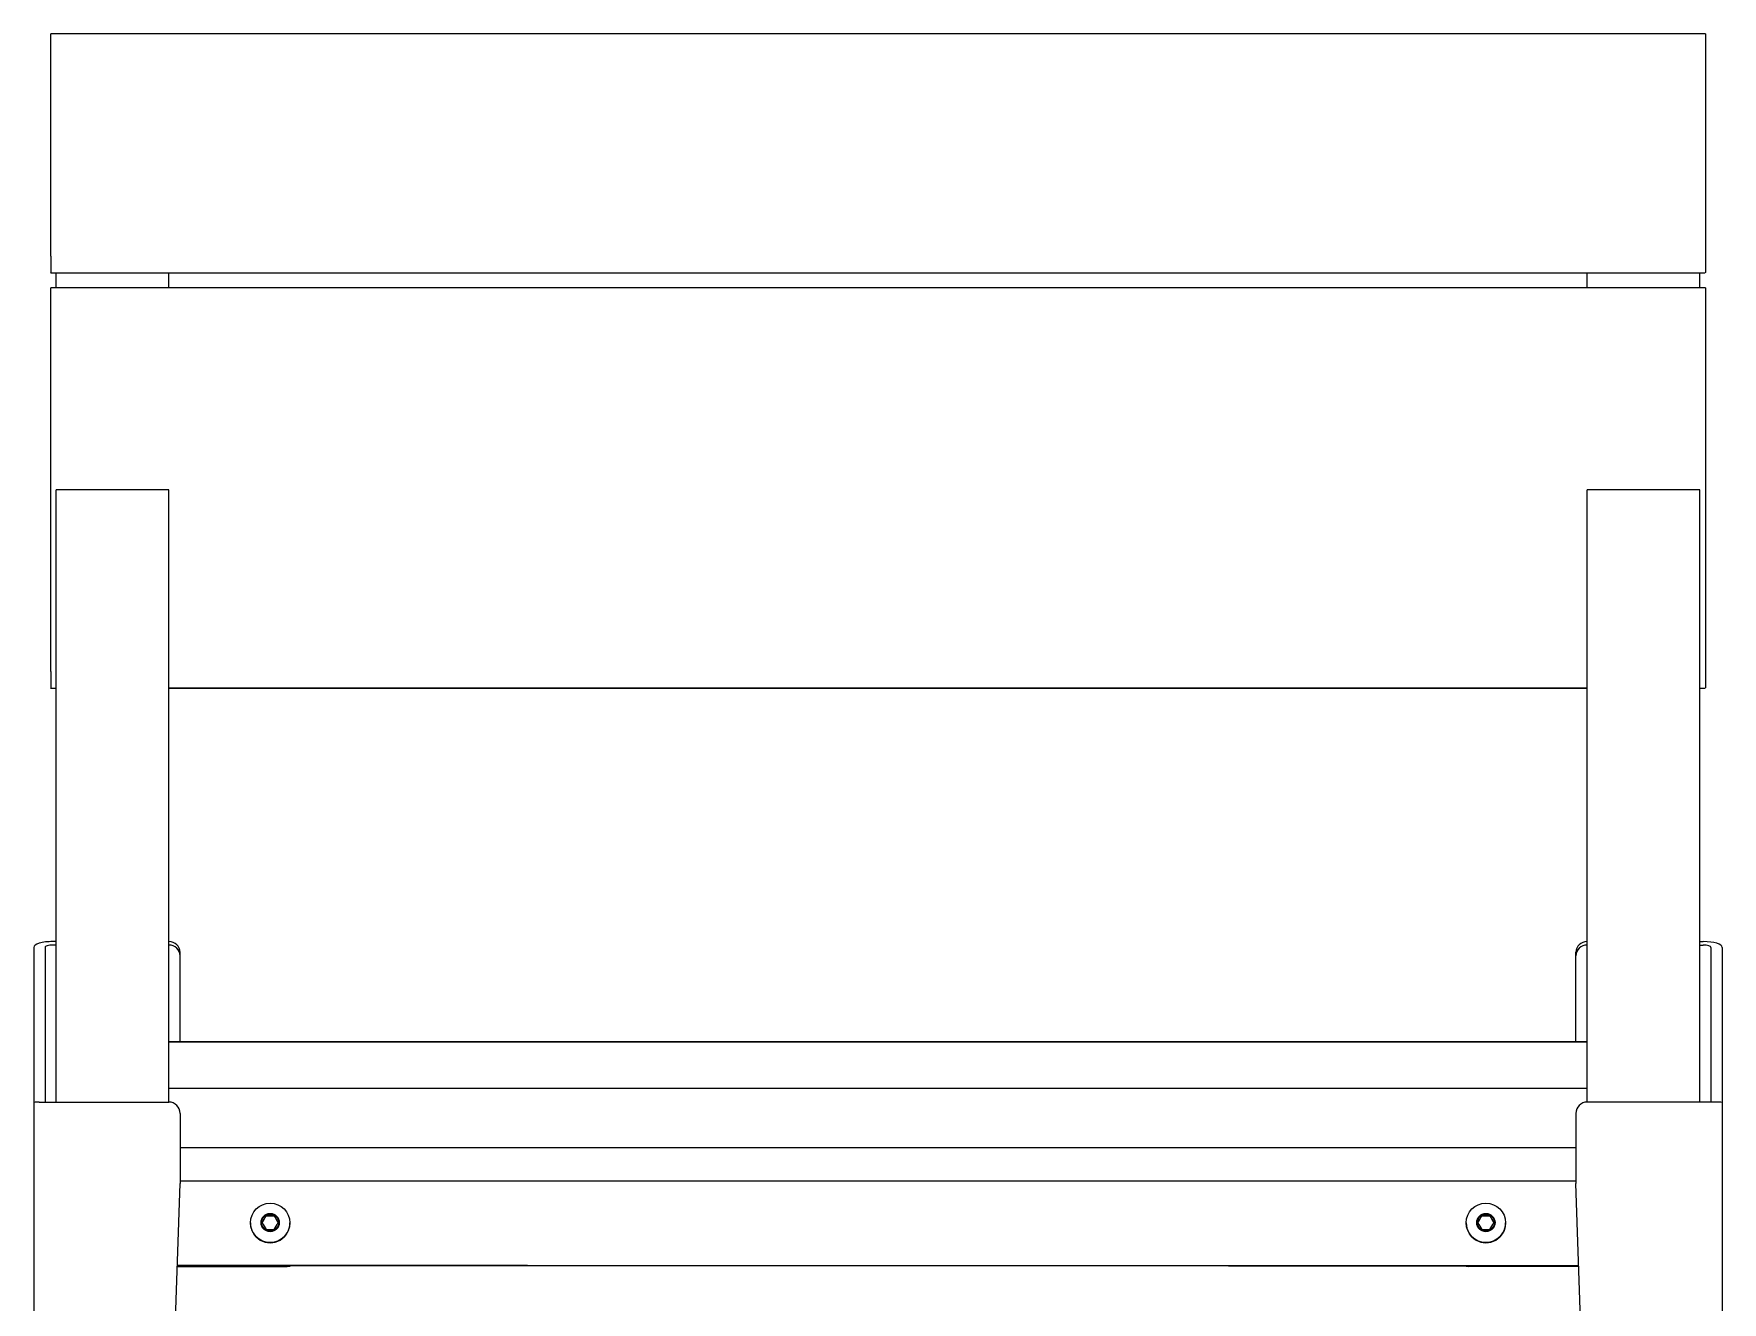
# Model space of a CAD drawing. Header units: millimetres. Extents: x 22162 to 28102, y 3160 to 7360.
# Drawn here: x 24809 to 25409, y 6444 to 6894 of the extents above; entities that cross this region are included whole.
import ezdxf

# ---------------------------------------------------------------- set-up
doc = ezdxf.new("R2010")
doc.units = ezdxf.units.MM
doc.header["$LTSCALE"] = 0.3

msp = doc.modelspace()

# ---------------------------------------------------------------- linework, layer by layer
at = {"linetype": 'Continuous'}
for p, q in [((24815.09, 6815.16), (24815.09, 6894.22)), ((25403.09, 6894.22), (24815.09, 6894.22)), ((25403.09, 6894.22), (25403.09, 6815.16)), ((24815.09, 6815.16), (24815.09, 6809.35)), ((25403.09, 6815.16), (25403.09, 6809.35)), ((24815.09, 6667.63), (24815.09, 6804)), ((25403.09, 6804), (24815.09, 6804)), ((24815.21, 6809.23), (25402.96, 6809.23)), ((24817.09, 6804), (24817.09, 6809.23)), ((24857.09, 6804), (24857.09, 6809.23)), ((24857.09, 6804), (24857.09, 6809.23)), ((25361.09, 6804), (25361.09, 6809.23)), ((25401.09, 6804), (25401.09, 6809.23)), ((25403.09, 6804), (25403.09, 6667.63)), ((24817.09, 6720.19), (24817.09, 6732.19)), ((24857.09, 6732.19), (24817.09, 6732.19)), ((24857.09, 6720.19), (24857.09, 6732.19)), ((25361.09, 6720.19), (25361.09, 6732.19)), ((25401.09, 6732.19), (25361.09, 6732.19)), ((25401.09, 6720.19), (25401.09, 6732.19)), ((24817.09, 6514.62), (24817.09, 6720.19)), ((24857.09, 6514.62), (24857.09, 6720.19)), ((25361.09, 6514.62), (25361.09, 6720.19)), ((25401.09, 6514.62), (25401.09, 6720.19)), ((24815.09, 6667.63), (24815.09, 6661.81)), ((25403.09, 6667.63), (25403.09, 6661.81)), ((24815.21, 6661.69), (24817.09, 6661.69)), ((24817.09, 6660.24), (24817.09, 6661.69)), ((24817.09, 6655.68), (24817.09, 6660.24)), ((24817.09, 6660.24), (24817.09, 6660.24)), ((24857.09, 6661.81), (25361.09, 6661.81)), ((24857.09, 6661.69), (25361.09, 6661.69)), ((25401.09, 6661.69), (25402.96, 6661.69)), ((24817.09, 6655.68), (24817.09, 6655.68)), ((24817.09, 6559.71), (24817.09, 6655.68)), ((24817.09, 6571.66), (24815.82, 6571.66)), ((24817.09, 6570.43), (24815.82, 6570.43)), ((25401.09, 6571.66), (25402.36, 6571.66)), ((25401.09, 6570.43), (25402.36, 6570.43)), ((24809.09, 6569.58), (24809.09, 6514.51)), ((24813.09, 6569.58), (24813.09, 6514.62)), ((24861.09, 6566.62), (24861.09, 6567.86)), ((24861.09, 6536.02), (24861.09, 6566.62)), ((25357.09, 6566.62), (25357.09, 6567.86)), ((25357.09, 6536.02), (25357.09, 6566.62)), ((25405.09, 6569.58), (25405.09, 6514.62)), ((25409.09, 6569.58), (25409.09, 6514.51)), ((24857.09, 6536.02), (24857.09, 6551.22)), ((25361.09, 6536.02), (24857.09, 6536.02)), ((25361.09, 6535.92), (24857.09, 6535.92)), ((25361.09, 6519.4), (24857.09, 6519.4)), ((24809.09, 6514.51), (24809.09, 6084.74)), ((24811.06, 6514.62), (24815.82, 6514.62)), ((24815.82, 6514.62), (24857.09, 6514.62)), ((24861.09, 6510.62), (24861.09, 6485.65)), ((25357.09, 6510.62), (25357.09, 6485.65)), ((25402.36, 6514.62), (25361.09, 6514.62)), ((25407.11, 6514.62), (25402.36, 6514.62)), ((25409.09, 6514.51), (25409.09, 6084.74)), ((25357.09, 6498.41), (24861.09, 6498.41)), ((24861.09, 6486.65), (25357.09, 6486.65)), ((24847.22, 6088.6), (24861.09, 6485.65)), ((25370.95, 6088.6), (25357.09, 6485.65)), ((24891.64, 6474.31), (24891.64, 6474.2)), ((24891.64, 6474.31), (24891.64, 6474.2)), ((24891.64, 6474.31), (24891.64, 6474.31)), ((24891.64, 6474.2), (24891.64, 6474.2)), ((24894.53, 6474.31), (24894.53, 6474.2)), ((24894.53, 6474.31), (24894.53, 6474.2)), ((24894.53, 6474.31), (24894.53, 6474.31)), ((24894.53, 6474.2), (24894.53, 6474.2)), ((25323.64, 6474.31), (25323.64, 6474.2)), ((25323.64, 6474.31), (25323.64, 6474.2)), ((25323.64, 6474.31), (25323.64, 6474.31)), ((25323.64, 6474.2), (25323.64, 6474.2)), ((25326.53, 6474.31), (25326.53, 6474.2)), ((25326.53, 6474.31), (25326.53, 6474.2)), ((25326.53, 6474.31), (25326.53, 6474.31)), ((25326.53, 6474.2), (25326.53, 6474.2)), ((24886.09, 6471.69), (24886.09, 6471.66)), ((24890.2, 6471.81), (24890.2, 6471.81)), ((24890.2, 6471.81), (24890.2, 6471.81)), ((24891.64, 6469.31), (24891.64, 6469.31)), ((24894.53, 6469.31), (24894.53, 6469.31)), ((24895.97, 6471.81), (24895.97, 6471.81)), ((24895.97, 6471.81), (24895.97, 6471.81)), ((24900.09, 6471.66), (24900.09, 6471.69)), ((25318.09, 6471.69), (25318.09, 6471.66)), ((25322.2, 6471.81), (25322.2, 6471.81)), ((25322.2, 6471.81), (25322.2, 6471.81)), ((25323.64, 6469.31), (25323.64, 6469.31)), ((25326.53, 6469.31), (25326.53, 6469.31)), ((25327.97, 6471.81), (25327.97, 6471.81)), ((25327.97, 6471.81), (25327.97, 6471.81)), ((25332.09, 6471.66), (25332.09, 6471.69)), ((24860.06, 6456.25), (24899.09, 6456.25)), ((25358.11, 6456.25), (24860.07, 6456.67)), ((25358.1, 6456.46), (24860.07, 6456.46)), ((24860.07, 6456.46), (24899.09, 6456.46)), ((24899.09, 6456.25), (24899.09, 6456.46)), ((25358.1, 6456.46), (25319.09, 6456.46)), ((25319.09, 6456.46), (25319.09, 6456.25)), ((25358.11, 6456.25), (25319.09, 6456.25))]:
    msp.add_line(p, q, dxfattribs=at)
for centre, radius, start, end in [((24810.86, 6500.49), 14.13, 89.21801, 97.23256), ((24857.09, 6510.62), 4, 0, 90), ((25361.09, 6510.62), 4, 90, 180), ((25407.31, 6500.49), 14.13, 82.76744, 90.78199), ((24658.83, 6607.13), 268.03, 329.67667, 330.29309), ((24658.23, 6607.37), 268.73, 329.67746, 330.2923), ((24893.09, 6609.01), 134.72, 269.38648, 270.61352), ((24893.09, 6608.91), 134.72, 269.38648, 270.61352), ((25127.94, 6607.48), 268.73, 209.7077, 210.32254), ((25127.34, 6607.03), 268.03, 209.70691, 210.32333), ((25090.83, 6607.13), 268.03, 329.67667, 330.29309), ((25090.23, 6607.37), 268.73, 329.67746, 330.2923), ((25325.09, 6609.01), 134.72, 269.38648, 270.61352), ((25325.09, 6608.91), 134.72, 269.38648, 270.61352), ((25559.94, 6607.48), 268.73, 209.7077, 210.32254), ((25559.34, 6607.03), 268.03, 209.70691, 210.32333), ((25123.01, 6604.63), 268.03, 209.70691, 210.32333), ((24893.09, 6604.02), 134.72, 269.38648, 270.61352), ((24662.56, 6604.98), 268.73, 329.67746, 330.2923), ((25555.01, 6604.63), 268.03, 209.70691, 210.32333), ((25325.09, 6604.02), 134.72, 269.38648, 270.61352), ((25094.56, 6604.98), 268.73, 329.67746, 330.2923)]:
    msp.add_arc(centre, radius, start, end, dxfattribs=at)
for centre, major_axis, ratio, start_param, end_param in [((24817.09, 6811.23), (1.97, 1.97), 0.176327, 2.96706, 3.316126), ((25401.09, 6811.23), (-1.97, 1.97), 0.176327, 2.96706, 3.316126), ((24817.09, 6663.69), (1.97, 1.97), 0.176327, 2.96706, 3.316126), ((25401.09, 6663.69), (-1.97, 1.97), 0.176327, 2.96706, 3.316126), ((24815.82, 6569.58), (6.73, 0), 0.309017, 1.570796, 3.141593), ((24815.82, 6569.58), (2.73, 0), 0.309017, 1.570796, 3.141593), ((24857.09, 6567.86), (4, 0), 0.951057, 0, 1.570796), ((24857.09, 6566.62), (-4, 0), 0.951057, 3.141593, 4.712389), ((25361.09, 6567.86), (-4, 0), 0.951057, 4.712389, 6.283185), ((25361.09, 6566.62), (4, 0), 0.951057, 1.570796, 3.141593), ((25402.36, 6569.58), (-6.73, 0), 0.309017, 3.141593, 4.712389), ((25402.36, 6569.58), (-2.73, 0), 0.309017, 3.141593, 4.712389), ((24893.09, 6471.66), (-7, 0), 0.999391, 0, 3.141593), ((25325.09, 6471.66), (-7, 0), 0.999391, 0, 3.141593), ((24899.09, 6460.25), (4, 0), 0.999391, 4.712389, 5.037489), ((25319.09, 6460.25), (4, 0), 0.999391, 4.387289, 4.712389)]:
    msp.add_ellipse(centre, major_axis=major_axis, ratio=ratio, start_param=start_param, end_param=end_param, dxfattribs=at)
for centre, major_axis in [((24893.09, 6471.69), (-7, 0)), ((24893.09, 6471.81), (-3.25, 0)), ((24893.09, 6471.81), (3.1, 0)), ((24893.09, 6471.81), (3.03, 0)), ((25325.09, 6471.69), (-7, 0)), ((25325.09, 6471.81), (-3.25, 0)), ((25325.09, 6471.81), (3.1, 0)), ((25325.09, 6471.81), (-3.03, 0))]:
    msp.add_ellipse(centre, major_axis=major_axis, ratio=0.999391, dxfattribs=at)

doc.saveas('drawing.dxf')
